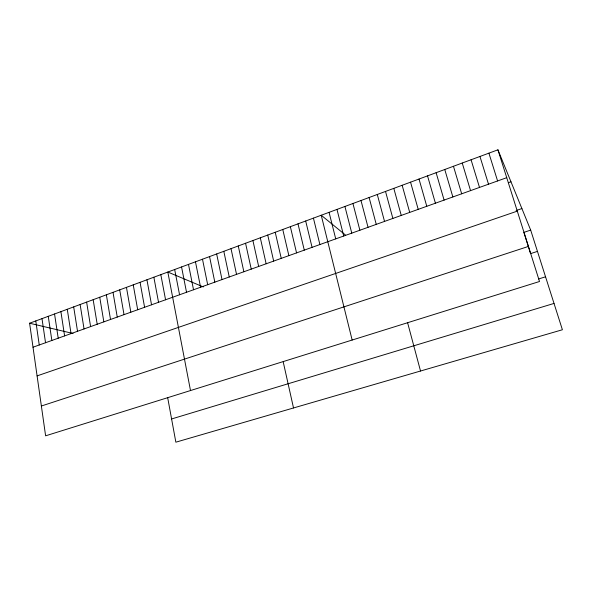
<?xml version="1.0" encoding="UTF-8"?>
<svg xmlns="http://www.w3.org/2000/svg" width="592" height="592" viewBox="0 0 592 592"><rect width="100%" height="100%" fill="white"/><g stroke="black" fill="none" stroke-linecap="round" stroke-linejoin="round"><path stroke-width="0.89" d="M497.931 149.813L539.512 281.503L45.614 435.823L29.6 323.225L497.931 149.813L530.684 230.103L562.4 329.751L175.854 442.187L167.728 397.913M33.011 347.215L506.73 177.681M508.528 182.654L510.97 181.781M516.135 210.537L521.9 208.562M37.089 375.89L517.29 211.129M530.684 230.103L523.876 232.382L530.58 253.62L537.462 251.385M41.373 406.016L528.434 246.42M538.587 278.973L545.543 276.797M171.591 418.966L554.023 303.43M29.6 323.225L73.075 333.496M203.322 286.928L167.825 272.046L190.498 390.55M345.388 234.972L321.227 215.244L352.151 340.045M488.911 153.158L497.591 180.952M479.957 156.473L488.511 184.201M471.062 159.766L479.505 187.427M462.234 163.037L470.559 190.624M453.465 166.278L461.679 193.806M444.762 169.504L452.858 196.958M436.119 172.701L444.104 200.096M427.535 175.883L435.416 203.204M419.018 179.036L426.78 206.29M410.552 182.173L418.211 209.361M402.153 185.281L409.701 212.402M393.806 188.374L401.258 215.429M385.518 191.438L392.866 218.433M377.289 194.487L384.534 221.415M407.577 322.633L420.527 371.014M369.112 197.513L376.253 224.375M360.994 200.518L368.039 227.313M352.936 203.507L359.877 230.236M344.921 206.467L351.774 233.137M336.974 209.413L343.723 236.016M329.071 212.343L335.723 238.879M313.427 218.13L319.895 244.54M305.687 221.001L312.065 247.345M297.998 223.843L304.281 250.135M290.354 226.677L296.555 252.895M282.769 229.481L288.874 255.648M275.228 232.279L281.252 258.378M267.739 235.046L273.674 261.087M260.302 237.806L266.148 263.78M283.205 361.845L293.514 407.962M252.91 240.544L258.667 266.452M245.562 243.26L251.245 269.116M238.265 245.961L243.867 271.758M231.021 248.647L236.534 274.377M223.813 251.311L229.252 276.982M216.657 253.961L222.015 279.572M209.553 256.595L214.822 282.147M202.486 259.207L207.681 284.7M195.464 261.812L200.584 287.246M188.493 264.395L193.532 289.769M181.559 266.962L186.524 292.27M174.67 269.508L179.568 294.764M160.817 274.636L165.568 299.774M153.861 277.219L158.53 302.29M146.942 279.779L151.537 304.799M140.067 282.325L144.596 307.278M133.237 284.848L137.692 309.749M126.451 287.364L130.832 312.206M119.71 289.858L124.024 314.641M113.013 292.337L117.253 317.068M106.353 294.809L110.526 319.473M99.737 297.258L103.844 321.863M93.159 299.693L97.199 324.238M86.624 302.112L90.598 326.606M80.135 304.517L84.042 328.952M73.682 306.9L77.522 331.283M67.266 309.276L71.047 333.599M60.895 311.636L64.609 335.908M54.553 313.982L58.208 338.195M48.263 316.313L51.852 340.467M42.002 318.629L45.532 342.731M35.779 320.938L39.25 344.981"/></g></svg>
